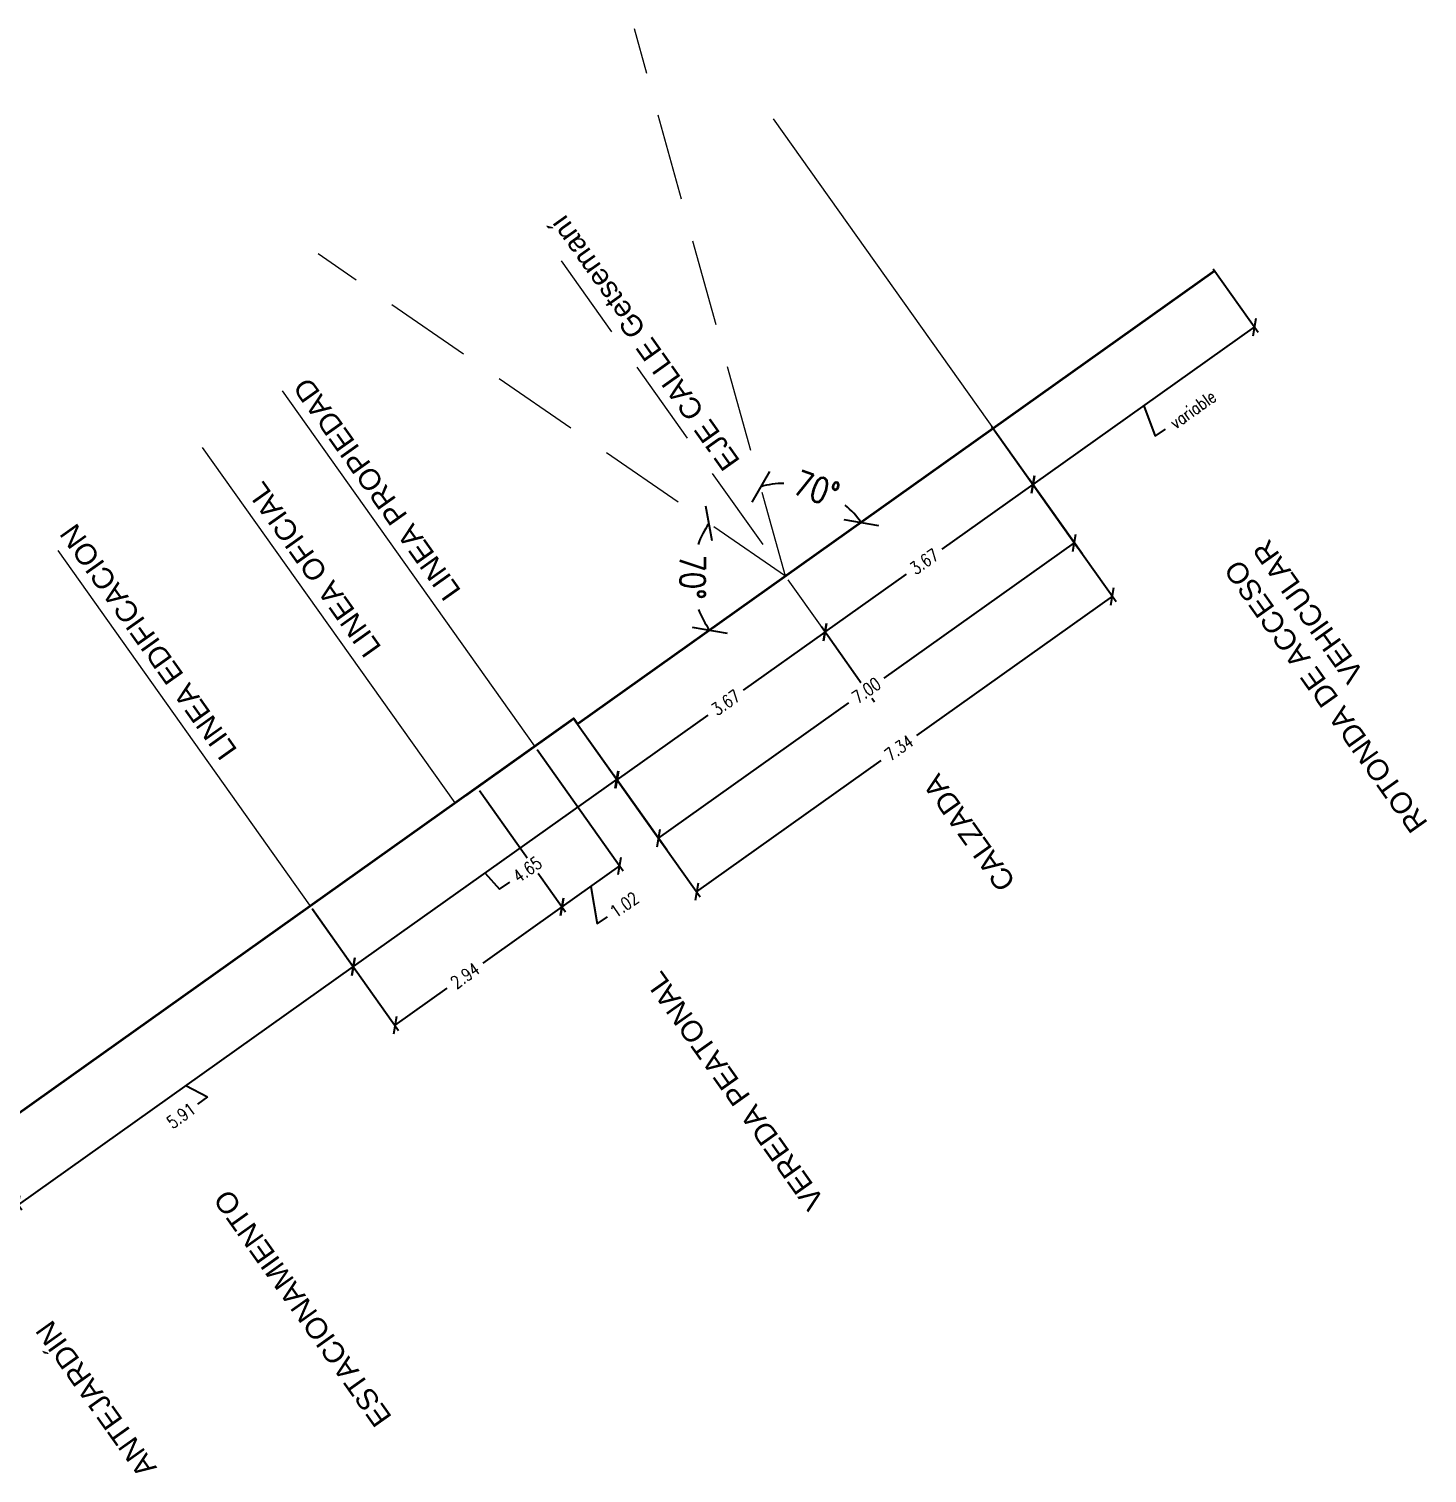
# Model space of a CAD drawing. Header units: metres. Extents: x 12 to 777, y -493 to 333.
# Drawn here: x 692.07 to 712.18, y -379.6 to -358.84 of the extents above; entities that cross this region are included whole.
import ezdxf

# ---------------------------------------------------------------- set-up
doc = ezdxf.new("R2010")
doc.units = ezdxf.units.M
doc.header["$LTSCALE"] = 5
doc.header["$MEASUREMENT"] = 0
doc.linetypes.add('HIDDEN', pattern=[0.375, 0.25, -0.125])
doc.layers.get('0').update_dxf_attribs({"color": 30})
for name, color, linetype, lineweight in [('A-ANNO-DIMS', 3, 'Continuous', 18), ('A-ANNO-TEXT', 3, 'Continuous', 18), ('A-ELEV-OVHD', 3, 'HIDDEN', 18), ('A-SECT-MCUT', 7, 'Continuous', 35), ('G-ANNO-SYMB', 3, 'Continuous', 18)]:
    doc.layers.add(name, color=color, linetype=linetype, lineweight=lineweight)
doc.styles.add('E-ARIAL', font='arial.ttf')
doc.styles.add('E-ROMANS', font='romans.shx', dxfattribs={"width": 0.8})
doc.dimstyles.new('E-0100_TICK_18', dxfattribs={"dimscale": 0.001, "dimtxt": 180, "dimasz": 180, "dimexe": 90, "dimexo": 60, "dimgap": 90, "dimtad": 0, "dimzin": 0, "dimdsep": 46, "dimtxsty": 'E-ROMANS', "dimblk": 'OBLIQUE', "dimcen": 90, "dimclrd": 256, "dimclre": 256, "dimclrt": 256, "dimadec": 0, "dimazin": 0, "dimtfac": 1, "dimtmove": 1, "dimatfit": 3, "dimldrblk": 'OPEN90', "dimfxl": 1, "dimtfill": 1, "dimtolj": 1, "dimtzin": 0, "dimarcsym": 0})
doc.dimstyles.new('E-0200_TICK_18', dxfattribs={"dimscale": 0.001, "dimtxt": 360, "dimasz": 360, "dimexe": 180, "dimexo": 120, "dimgap": 180, "dimtad": 0, "dimzin": 0, "dimdsep": 46, "dimtxsty": 'E-ROMANS', "dimblk": 'OBLIQUE', "dimcen": 180, "dimclrd": 256, "dimclre": 256, "dimclrt": 256, "dimadec": 0, "dimazin": 0, "dimtfac": 1, "dimtmove": 1, "dimatfit": 3, "dimldrblk": 'OPEN90', "dimfxl": 1, "dimtfill": 1, "dimtolj": 1, "dimtzin": 0, "dimarcsym": 0})

# ---------------------------------------------------------------- blocks, each defined once
blk = doc.blocks.new('_Oblique')
at = {"color": 0, "linetype": 'ByBlock', "lineweight": -2}
blk.add_line((-0.5, -0.5), (0.5, 0.5), dxfattribs=at)
blk = doc.blocks.new('*D144')
at = {"layer": 'A-ANNO-DIMS', "lineweight": -2, "transparency": 16777216}
for start, end in [(145.4128, 159.9201), (200.9055, 215.4128)]:
    blk.add_arc((702.947, -366.707), 1.337, start, end, dxfattribs=at)
at = {"layer": 'A-ANNO-DIMS', "lineweight": -2, "transparency": 16777216, "xscale": 0.36, "yscale": 0.36, "zscale": 0.36}
for p, rotation in [((701.847, -365.948), 55.41278119080523), ((701.858, -367.482), 305.4127814688018)]:
    blk.add_blockref('_Oblique', p, dxfattribs=dict(at, rotation=rotation))
at = {"layer": 'A-ANNO-DIMS', "transparency": 16777216, "insert": (701.611, -366.717), "char_height": 0.36, "attachment_point": 5, "rotation": 270.4128, "style": 'E-ROMANS', "bg_fill": 3, "box_fill_scale": 1.25, "bg_fill_color": 256, "bg_fill_true_color": 13158600, "bg_fill_transparency": 0}
blk.add_mtext('\\A1;70°', dxfattribs=at)
blk = doc.blocks.new('_Open90')
at = {"color": 0, "linetype": 'ByBlock', "lineweight": -2}
for p, q in [((0, 0), (-1, 0)), ((-0.5, 0.5), (0, 0)), ((0, 0), (-0.5, -0.5))]:
    blk.add_line(p, q, dxfattribs=at)
blk = doc.blocks.new('*D145')
at = {"layer": 'A-ANNO-DIMS', "lineweight": -2, "transparency": 16777216}
for start, end in [(90.9055, 105.4128), (35.4128, 49.9201)]:
    blk.add_arc((702.947, -366.707), 1.337, start, end, dxfattribs=at)
at = {"layer": 'A-ANNO-DIMS', "lineweight": -2, "transparency": 16777216, "xscale": 0.36, "yscale": 0.36, "zscale": 0.36}
for p, rotation in [((702.592, -365.419), 195.4127811948381), ((704.037, -365.933), 305.4127813967756)]:
    blk.add_blockref('_Oblique', p, dxfattribs=dict(at, rotation=rotation))
at = {"layer": 'A-ANNO-DIMS', "transparency": 16777216, "insert": (703.395, -365.448), "char_height": 0.36, "attachment_point": 5, "rotation": 340.4128, "style": 'E-ROMANS', "bg_fill": 3, "box_fill_scale": 1.25, "bg_fill_color": 256, "bg_fill_true_color": 13158600, "bg_fill_transparency": 0}
blk.add_mtext('\\A1;70°', dxfattribs=at)
blk = doc.blocks.new('*D146')
at = {"layer": 'A-ANNO-DIMS', "lineweight": -2, "transparency": 16777216}
for p, q in [((709.099, -362.284), (709.747, -363.196)), ((709.695, -363.122), (706.507, -365.386)), ((708.101, -364.254), (708.265, -364.693)), ((705.913, -364.549), (706.559, -365.459)), ((708.265, -364.693), (708.412, -364.589))]:
    blk.add_line(p, q, dxfattribs=at)
at = {"layer": 'A-ANNO-DIMS', "lineweight": -2, "transparency": 16777216, "xscale": 0.18, "yscale": 0.18, "zscale": 0.18}
for p, rotation in [((709.695, -363.122), 35.37909856864329), ((706.507, -365.386), 215.3790985686432)]:
    blk.add_blockref('_Oblique', p, dxfattribs=dict(at, rotation=rotation))
at = {"layer": 'A-ANNO-DIMS', "transparency": 16777216, "insert": (708.807, -364.308), "char_height": 0.18, "attachment_point": 5, "rotation": 35.3791, "style": 'E-ROMANS', "bg_fill": 3, "box_fill_scale": 1.25, "bg_fill_color": 256, "bg_fill_true_color": 13158600, "bg_fill_transparency": 0}
blk.add_mtext('\\A1;variable', dxfattribs=at)
blk = doc.blocks.new('*D147')
at = {"layer": 'A-ANNO-DIMS', "lineweight": -2, "transparency": 16777216}
for p, q in [((705.913, -364.549), (707.702, -367.068)), ((707.65, -366.994), (704.834, -368.994)), ((699.935, -368.8), (701.721, -371.315)), ((701.669, -371.242), (704.324, -369.356))]:
    blk.add_line(p, q, dxfattribs=at)
at = {"layer": 'A-ANNO-DIMS', "lineweight": -2, "transparency": 16777216, "xscale": 0.18, "yscale": 0.18, "zscale": 0.18}
for p, rotation in [((707.65, -366.994), 35.37909856864329), ((701.669, -371.242), 215.3790985686432)]:
    blk.add_blockref('_Oblique', p, dxfattribs=dict(at, rotation=rotation))
at = {"layer": 'A-ANNO-DIMS', "transparency": 16777216, "insert": (704.579, -369.174), "char_height": 0.18, "attachment_point": 5, "rotation": 35.3791, "style": 'E-ROMANS', "bg_fill": 3, "box_fill_scale": 1.25, "bg_fill_color": 256, "bg_fill_true_color": 13158600, "bg_fill_transparency": 0}
blk.add_mtext('\\A1;7.34', dxfattribs=at)
blk = doc.blocks.new('*D148')
at = {"layer": 'A-ANNO-DIMS', "lineweight": -2, "transparency": 16777216}
for p, q in [((706.507, -365.385), (705.195, -366.316)), ((707.219, -366.389), (706.455, -365.312)), ((703.516, -367.509), (704.691, -366.674)), ((704.23, -368.514), (703.464, -367.435))]:
    blk.add_line(p, q, dxfattribs=at)
at = {"layer": 'A-ANNO-DIMS', "lineweight": -2, "transparency": 16777216, "xscale": 0.18, "yscale": 0.18, "zscale": 0.18}
for p, rotation in [((706.507, -365.385), 35.37909856864329), ((703.516, -367.509), 215.3790985686432)]:
    blk.add_blockref('_Oblique', p, dxfattribs=dict(at, rotation=rotation))
at = {"layer": 'A-ANNO-DIMS', "transparency": 16777216, "insert": (704.943, -366.495), "char_height": 0.18, "attachment_point": 5, "rotation": 35.3791, "style": 'E-ROMANS', "bg_fill": 3, "box_fill_scale": 1.25, "bg_fill_color": 256, "bg_fill_true_color": 13158600, "bg_fill_transparency": 0}
blk.add_mtext('\\A1;3.67', dxfattribs=at)
blk = doc.blocks.new('*D149')
at = {"layer": 'A-ANNO-DIMS', "lineweight": -2, "transparency": 16777216}
for p, q in [((704.23, -368.514), (703.464, -367.435)), ((703.516, -367.509), (702.342, -368.343)), ((700.526, -369.632), (701.837, -368.701)), ((701.241, -370.64), (700.474, -369.559))]:
    blk.add_line(p, q, dxfattribs=at)
at = {"layer": 'A-ANNO-DIMS', "lineweight": -2, "transparency": 16777216, "xscale": 0.18, "yscale": 0.18, "zscale": 0.18}
for p, rotation in [((703.516, -367.509), 35.37909856864329), ((700.526, -369.632), 215.3790985686432)]:
    blk.add_blockref('_Oblique', p, dxfattribs=dict(at, rotation=rotation))
at = {"layer": 'A-ANNO-DIMS', "transparency": 16777216, "insert": (702.089, -368.522), "char_height": 0.18, "attachment_point": 5, "rotation": 35.3791, "style": 'E-ROMANS', "bg_fill": 3, "box_fill_scale": 1.25, "bg_fill_color": 256, "bg_fill_true_color": 13158600, "bg_fill_transparency": 0}
blk.add_mtext('\\A1;3.67', dxfattribs=at)
blk = doc.blocks.new('*D150')
at = {"layer": 'A-ANNO-DIMS', "lineweight": -2, "transparency": 16777216}
for p, q in [((699.375, -369.198), (700.614, -370.943)), ((698.546, -369.787), (699.785, -371.532)), ((700.562, -370.87), (699.733, -371.458)), ((700.147, -371.164), (700.24, -371.704)), ((700.24, -371.704), (700.387, -371.6))]:
    blk.add_line(p, q, dxfattribs=at)
at = {"layer": 'A-ANNO-DIMS', "lineweight": -2, "transparency": 16777216, "xscale": 0.18, "yscale": 0.18, "zscale": 0.18}
for p, rotation in [((700.562, -370.87), 35.37909856864329), ((699.733, -371.458), 215.3790985686432)]:
    blk.add_blockref('_Oblique', p, dxfattribs=dict(at, rotation=rotation))
at = {"layer": 'A-ANNO-DIMS', "transparency": 16777216, "insert": (700.631, -371.427), "char_height": 0.18, "attachment_point": 5, "rotation": 35.3791, "style": 'E-ROMANS', "bg_fill": 3, "box_fill_scale": 1.25, "bg_fill_color": 256, "bg_fill_true_color": 13158600, "bg_fill_transparency": 0}
blk.add_mtext('\\A1;1.02', dxfattribs=at)
blk = doc.blocks.new('*D151')
at = {"layer": 'A-ANNO-DIMS', "lineweight": -2, "transparency": 16777216}
for p, q in [((705.912, -364.55), (707.154, -366.299)), ((707.102, -366.225), (704.365, -368.169)), ((701.121, -370.473), (703.86, -368.527)), ((699.934, -368.801), (701.173, -370.546))]:
    blk.add_line(p, q, dxfattribs=at)
at = {"layer": 'A-ANNO-DIMS', "lineweight": -2, "transparency": 16777216, "xscale": 0.18, "yscale": 0.18, "zscale": 0.18}
for p, rotation in [((707.102, -366.225), 35.37909856864329), ((701.121, -370.473), 215.3790985686432)]:
    blk.add_blockref('_Oblique', p, dxfattribs=dict(at, rotation=rotation))
at = {"layer": 'A-ANNO-DIMS', "transparency": 16777216, "insert": (704.113, -368.348), "char_height": 0.18, "attachment_point": 5, "rotation": 35.3791, "style": 'E-ROMANS', "bg_fill": 3, "box_fill_scale": 1.25, "bg_fill_color": 256, "bg_fill_true_color": 13158600, "bg_fill_transparency": 0}
blk.add_mtext('\\A1;7.00', dxfattribs=at)
blk = doc.blocks.new('*D153')
at = {"layer": 'A-ANNO-DIMS', "lineweight": -2, "transparency": 16777216}
for p, q in [((696.14, -371.482), (696.785, -372.391)), ((696.733, -372.318), (691.912, -375.741)), ((694.323, -374.029), (694.638, -374.19)), ((694.638, -374.19), (694.491, -374.294)), ((691.329, -374.919), (691.964, -375.814))]:
    blk.add_line(p, q, dxfattribs=at)
at = {"layer": 'A-ANNO-DIMS', "lineweight": -2, "transparency": 16777216, "xscale": 0.18, "yscale": 0.18, "zscale": 0.18}
for p, rotation in [((696.733, -372.318), 35.37909856864329), ((691.912, -375.741), 215.3790985686432)]:
    blk.add_blockref('_Oblique', p, dxfattribs=dict(at, rotation=rotation))
at = {"layer": 'A-ANNO-DIMS', "transparency": 16777216, "insert": (694.256, -374.461), "char_height": 0.18, "attachment_point": 5, "rotation": 35.3791, "style": 'E-ROMANS', "bg_fill": 3, "box_fill_scale": 1.25, "bg_fill_color": 256, "bg_fill_true_color": 13158600, "bg_fill_transparency": 0}
blk.add_mtext('\\A1;5.91', dxfattribs=at)
blk = doc.blocks.new('*D152')
at = {"layer": 'A-ANNO-DIMS', "lineweight": -2, "transparency": 16777216}
for p, q in [((698.546, -369.787), (699.785, -371.532)), ((696.148, -371.493), (697.385, -373.236)), ((699.733, -371.458), (698.594, -372.267)), ((697.333, -373.162), (698.083, -372.63))]:
    blk.add_line(p, q, dxfattribs=at)
at = {"layer": 'A-ANNO-DIMS', "lineweight": -2, "transparency": 16777216, "xscale": 0.18, "yscale": 0.18, "zscale": 0.18}
for p, rotation in [((699.733, -371.458), 35.37909856864329), ((697.333, -373.162), 215.3790985686432)]:
    blk.add_blockref('_Oblique', p, dxfattribs=dict(at, rotation=rotation))
at = {"layer": 'A-ANNO-DIMS', "transparency": 16777216, "insert": (698.339, -372.449), "char_height": 0.18, "attachment_point": 5, "rotation": 35.3791, "style": 'E-ROMANS', "bg_fill": 3, "box_fill_scale": 1.25, "bg_fill_color": 256, "bg_fill_true_color": 13158600, "bg_fill_transparency": 0}
blk.add_mtext('\\A1;2.94', dxfattribs=at)
blk = doc.blocks.new('*D530')
at = {"layer": 'A-ANNO-DIMS', "lineweight": -2, "transparency": 16777216}
for p, q in [((699.993, -368.882), (700.575, -369.701)), ((696.734, -372.318), (700.522, -369.627)), ((698.628, -370.973), (698.836, -371.206)), ((698.836, -371.206), (698.983, -371.102)), ((696.14, -371.482), (696.786, -372.391))]:
    blk.add_line(p, q, dxfattribs=at)
at = {"layer": 'A-ANNO-DIMS', "lineweight": -2, "transparency": 16777216, "xscale": 0.18, "yscale": 0.18, "zscale": 0.18}
for p, rotation in [((700.522, -369.627), 35.37909856864326), ((696.734, -372.318), 215.3790985686432)]:
    blk.add_blockref('_Oblique', p, dxfattribs=dict(at, rotation=rotation))
at = {"layer": 'A-ANNO-DIMS', "transparency": 16777216, "insert": (699.235, -370.922), "char_height": 0.18, "attachment_point": 5, "rotation": 35.3791, "style": 'E-ROMANS', "bg_fill": 3, "box_fill_scale": 1.25, "bg_fill_color": 256, "bg_fill_true_color": 13158600, "bg_fill_transparency": 0}
blk.add_mtext('\\A1;4.65', dxfattribs=at)

msp = doc.modelspace()

# ---------------------------------------------------------------- linework, layer by layer
at = {"layer": 'A-ELEV-OVHD'}
for p, q in [((702.947, -366.707, 791.211), (696.226, -362.073, 791.211)), ((699.723, -362.173, 791.211), (703.469, -367.441, 791.211))]:
    msp.add_line(p, q, dxfattribs=at)
at = {"layer": 'A-SECT-MCUT', "color": 6}
for p, q in [((699.9, -368.751), (699.958, -368.833)), ((698.345, -369.857), (699.861, -368.779))]:
    msp.add_line(p, q, dxfattribs=at)
at = {"layer": 'A-SECT-MCUT'}
msp.add_lwpolyline([(687.862, -377.31), (692.426, -374.065), (692.426, -374.065), (697.041, -370.784), (697.041, -370.784), (699.9, -368.751), (699.958, -368.833)], dxfattribs=at)
at = {"layer": 'G-ANNO-SYMB'}
for p, q in [((694.561, -364.856), (698.193, -369.965)), ((692.482, -366.337), (696.105, -371.433))]:
    msp.add_line(p, q, dxfattribs=at)

# ---------------------------------------------------------------- texts
at = {"layer": 'A-ANNO-TEXT', "char_height": 0.3, "width": 4.67313, "rotation": 125.4128, "style": 'E-ARIAL'}
for s, insert, attachment_point in [('\\pt4;LINEA OFICIAL', (697.026, -367.816), 4), ('\\pt4;LINEA EDIFICACION', (694.954, -369.291), 4), ('\\pt4;ROTONDA DE ACCESO VEHICULAR', (709.567, -366.382), 6), ('\\pt4;CALZADA', (705.031, -369.608, 791.211), 6), ('\\pt4;VEREDA PEATONAL', (701.039, -372.446), 6), ('\\pt4;ESTACIONAMIENTO', (694.83, -375.58), 6), ('\\pt4;ANTEJARDÍN', (692.271, -377.464), 6)]:
    msp.add_mtext(s, dxfattribs=dict(at, insert=insert, attachment_point=attachment_point))

# ---------------------------------------------------------------- next in the draw order: dimensions: what is measured, and where the dimension line sits
at = {"layer": 'A-ANNO-DIMS'}
dim = msp.add_angular_dim_2l(base=(701.636, -366.446), line1=((702.947, -366.707), (696.226, -362.073)), line2=((706.14, -364.437, -791.211), (700.706, -368.301)), dimstyle='E-0200_TICK_18', dxfattribs=at)
dim.commit()
dim.dimension.update_dxf_attribs({"geometry": '*D144', "text_midpoint": (701.611, -366.717, -791.211)})
at = {"layer": 'A-ANNO-DIMS', "color": 3}
dim = msp.add_linear_dim(base=(691.912, -375.741), p1=(696.105, -371.433), p2=(691.294, -374.87), angle=215.3791, dimstyle='E-0100_TICK_18', dxfattribs=at)
dim.commit()
dim.dimension.update_dxf_attribs({"geometry": '*D153', "text_midpoint": (694.418, -374.346), "dimtype": 160})

# ---------------------------------------------------------------- next in the draw order: linework, layer by layer
at = {"layer": 'A-ELEV-OVHD'}
msp.add_line((702.947, -366.707, 791.211), (700.777, -358.837, 791.211), dxfattribs=at)
at = {"layer": 'A-SECT-MCUT', "color": 6}
msp.add_line((709.122, -362.317), (699.958, -368.833), dxfattribs=at)

# ---------------------------------------------------------------- next in the draw order: texts
at = {"layer": 'A-ANNO-TEXT', "insert": (698.172, -367.001), "char_height": 0.3, "width": 4.67313, "attachment_point": 4, "rotation": 125.4128, "style": 'E-ARIAL'}
msp.add_mtext('\\pt4;LINEA PROPIEDAD', dxfattribs=at)

# ---------------------------------------------------------------- next in the draw order: dimensions: what is measured, and where the dimension line sits
at = {"layer": 'A-ANNO-DIMS'}
dim = msp.add_angular_dim_2l(base=(703.641, -365.564), line1=((702.947, -366.707), (700.777, -358.837)), line2=((700.706, -368.301), (706.14, -364.437, -791.211)), dimstyle='E-0200_TICK_18', dxfattribs=at)
dim.commit()
dim.dimension.update_dxf_attribs({"geometry": '*D145', "text_midpoint": (703.395, -365.448, -791.211)})

# ---------------------------------------------------------------- next in the draw order: texts
at = {"layer": 'A-ANNO-TEXT', "insert": (702.185, -365.135, 791.211), "char_height": 0.3, "width": 4.67313, "attachment_point": 4, "rotation": 125.4128, "style": 'E-ARIAL'}
msp.add_mtext('\\pt4;EJE CALLE Getsemaní', dxfattribs=at)

# ---------------------------------------------------------------- next in the draw order: dimensions: what is measured, and where the dimension line sits
at = {"layer": 'A-ANNO-DIMS'}
dim = msp.add_linear_dim(base=(706.507, -365.386), p1=(709.065, -362.235), p2=(705.879, -364.5), angle=215.3791, text='variable', dimstyle='E-0100_TICK_18', dxfattribs=at)
dim.commit()
dim.dimension.update_dxf_attribs({"geometry": '*D146', "text_midpoint": (708.485, -364.537), "dimtype": 160})

# ---------------------------------------------------------------- next in the draw order: dimensions: what is measured, and where the dimension line sits
dim = msp.add_linear_dim(base=(701.669, -371.242), p1=(705.879, -364.501), p2=(699.9, -368.751), angle=215.3791, dimstyle='E-0100_TICK_18', dxfattribs=at)
dim.commit()
dim.dimension.update_dxf_attribs({"geometry": '*D147', "text_midpoint": (704.579, -369.174), "dimtype": 160})

# ---------------------------------------------------------------- next in the draw order: dimensions: what is measured, and where the dimension line sits
at = {"layer": 'A-ANNO-DIMS', "color": 3}
dim = msp.add_linear_dim(base=(703.516, -367.509), p1=(707.254, -366.438), p2=(704.265, -368.563, 791.211), angle=215.3791, dimstyle='E-0100_TICK_18', dxfattribs=at)
dim.commit()
dim.dimension.update_dxf_attribs({"geometry": '*D148', "text_midpoint": (704.943, -366.495), "dimtype": 160})

# ---------------------------------------------------------------- next in the draw order: dimensions: what is measured, and where the dimension line sits
dim = msp.add_linear_dim(base=(700.526, -369.632), p1=(704.265, -368.563, 791.211), p2=(701.276, -370.689), angle=215.3791, dimstyle='E-0100_TICK_18', dxfattribs=at)
dim.commit()
dim.dimension.update_dxf_attribs({"geometry": '*D149', "text_midpoint": (702.089, -368.522), "dimtype": 160})

# ---------------------------------------------------------------- next in the draw order: dimensions: what is measured, and where the dimension line sits
dim = msp.add_linear_dim(base=(699.733, -371.458), p1=(699.34, -369.149), p2=(698.512, -369.738), angle=215.3791, dimstyle='E-0100_TICK_18', dxfattribs=at)
dim.commit()
dim.dimension.update_dxf_attribs({"geometry": '*D150', "text_midpoint": (700.46, -371.548), "dimtype": 160})

# ---------------------------------------------------------------- next in the draw order: linework, layer by layer
at = {"layer": 'G-ANNO-SYMB'}
msp.add_line((695.708, -364.041), (699.34, -369.149), dxfattribs=at)

# ---------------------------------------------------------------- next in the draw order: dimensions: what is measured, and where the dimension line sits
at = {"layer": 'A-ANNO-DIMS'}
dim = msp.add_linear_dim(base=(701.121, -370.473), p1=(705.877, -364.501), p2=(699.899, -368.752), angle=215.3791, text='7.00', dimstyle='E-0100_TICK_18', dxfattribs=at)
dim.commit()
dim.dimension.update_dxf_attribs({"geometry": '*D151', "text_midpoint": (704.113, -368.348), "dimtype": 160})
at = {"layer": 'A-ANNO-DIMS', "color": 3}
dim = msp.add_linear_dim(base=(697.333, -373.162), p1=(698.512, -369.738), p2=(696.113, -371.444), angle=215.3791, dimstyle='E-0100_TICK_18', dxfattribs=at)
dim.commit()
dim.dimension.update_dxf_attribs({"geometry": '*D152', "text_midpoint": (698.339, -372.449), "dimtype": 160})

# ---------------------------------------------------------------- next in the draw order: linework, layer by layer
at = {"layer": 'G-ANNO-SYMB'}
msp.add_line((702.771, -360.129), (706.516, -365.397), dxfattribs=at)

# ---------------------------------------------------------------- next in the draw order: dimensions: what is measured, and where the dimension line sits
at = {"layer": 'A-ANNO-DIMS', "color": 3}
dim = msp.add_linear_dim(base=(700.522, -369.627), p1=(696.105, -371.433), p2=(699.958, -368.833), angle=215.3791, dimstyle='E-0100_TICK_18', dxfattribs=at)
dim.commit()
dim.dimension.update_dxf_attribs({"geometry": '*D530', "text_midpoint": (699.057, -371.049), "dimtype": 160})

doc.saveas('drawing.dxf')
